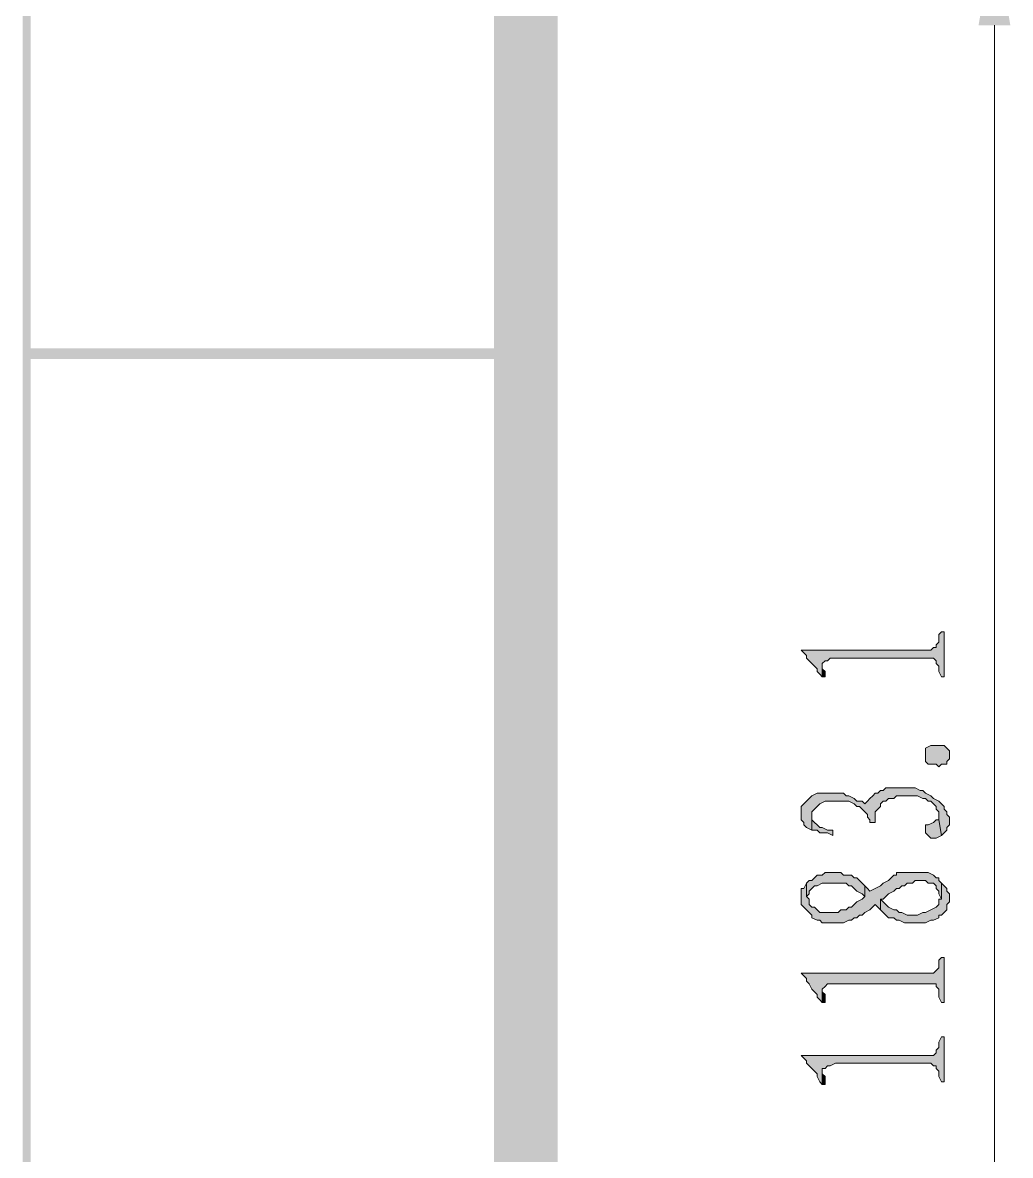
# Model space of a CAD drawing. Header units: inches. Extents: x 20 to 409, y 5 to 283.
# Drawn here: x 20.29 to 36.08, y 177.79 to 195.89 of the extents above; entities that cross this region are included whole.
import ezdxf

# ---------------------------------------------------------------- set-up
doc = ezdxf.new("R2010")
doc.units = ezdxf.units.IN
doc.header["$MEASUREMENT"] = 0
doc.layers.add('C00-00-00', color=7, linetype='Continuous')

msp = doc.modelspace()

# ---------------------------------------------------------------- hatches: boundary and pattern name
at = {"layer": 'C00-00-00'}
h = msp.add_hatch(color=0, dxfattribs=at)
h.dxf.hatch_style = 2
h.paths.add_polyline_path([(28.838, 282.085), (27.822, 283.101), (28.838, 6.114)])
h = msp.add_hatch(color=0, dxfattribs=at)
h.dxf.hatch_style = 2
h.paths.add_polyline_path([(27.822, 283.101), (28.838, 6.114), (27.822, 5.098)])
h = msp.add_hatch(color=0, dxfattribs=at)
h.dxf.hatch_style = 2
h.paths.add_polyline_path([(20.414, 282.593), (20.287, 282.593), (20.414, 5.606)])
h = msp.add_hatch(color=0, dxfattribs=at)
h.dxf.hatch_style = 2
h.paths.add_polyline_path([(20.287, 282.593), (20.414, 5.606), (20.287, 5.606)])
h = msp.add_hatch(color=0, dxfattribs=at)
h.dxf.hatch_style = 2
h.paths.add_polyline_path([(35.569, 195.852), (36.077, 195.852), (35.823, 197.333)])
h = msp.add_hatch(color=0, dxfattribs=at)
h.dxf.hatch_style = 2
h.paths.add_polyline_path([(20.329, 190.687), (20.329, 190.518), (28.33, 190.687)])
h = msp.add_hatch(color=0, dxfattribs=at)
h.dxf.hatch_style = 2
h.paths.add_polyline_path([(20.329, 190.518), (28.33, 190.687), (28.33, 190.518)])
h = msp.add_hatch(color=0, dxfattribs=at)
h.dxf.hatch_style = 2
h.paths.add_polyline_path([(32.733, 185.861), (32.775, 185.819), (32.817, 185.776), (32.817, 185.734), (32.86, 185.692), (32.902, 185.649), (32.944, 185.607), (32.987, 185.565), (32.987, 185.522), (33.029, 185.48), (33.071, 185.438), (33.071, 185.649), (33.114, 185.692), (33.156, 185.692), (33.198, 185.734), (34.849, 185.734), (34.892, 185.692), (34.892, 185.649), (34.934, 185.607), (34.934, 185.522), (34.976, 185.438), (35.019, 185.438), (35.019, 186.157), (34.976, 186.157), (34.934, 186.115), (34.934, 185.988), (34.892, 185.946), (34.892, 185.903), (34.849, 185.903), (34.807, 185.861)])
h = msp.add_hatch(color=0, dxfattribs=at)
h.dxf.hatch_style = 2
h.paths.add_polyline_path([(33.071, 185.438), (33.114, 185.438), (33.114, 185.48), (33.114, 185.522), (33.071, 185.565), (33.071, 185.649)])
h = msp.add_hatch(color=0, dxfattribs=at)
h.dxf.hatch_style = 2
h.paths.add_polyline_path([(35.103, 184.252), (35.103, 184.125), (35.061, 184.083), (35.061, 184.041), (34.976, 184.041), (34.934, 183.998), (34.892, 184.041), (34.765, 184.041), (34.722, 184.083), (34.722, 184.295), (34.807, 184.337), (35.019, 184.337), (35.061, 184.295)])
h = msp.add_hatch(color=0, dxfattribs=at)
h.dxf.hatch_style = 2
h.paths.add_polyline_path([(32.733, 183.279), (32.733, 183.152), (32.775, 183.109), (32.775, 183.067), (32.817, 183.025), (32.902, 182.982), (32.902, 183.279), (32.944, 183.321), (32.987, 183.363), (33.029, 183.406), (33.114, 183.448), (33.495, 183.448), (33.579, 183.406), (33.622, 183.363), (33.664, 183.363), (33.706, 183.321), (33.749, 183.279), (33.791, 183.236), (33.791, 183.194), (33.833, 183.152), (33.833, 183.109), (33.918, 183.109), (33.918, 183.279), (33.96, 183.321), (34.003, 183.363), (34.003, 183.406), (34.045, 183.448), (34.087, 183.448), (34.13, 183.49), (34.214, 183.49), (34.257, 183.533), (34.595, 183.533), (34.68, 183.49), (34.722, 183.49), (34.765, 183.448), (34.807, 183.448), (34.849, 183.406), (34.892, 183.363), (34.892, 183.321), (34.934, 183.279), (34.934, 183.152), (34.976, 182.898), (35.019, 182.94), (35.061, 182.982), (35.061, 183.025), (35.103, 183.067), (35.103, 183.194), (35.061, 183.236), (35.061, 183.279), (35.019, 183.321), (35.019, 183.363), (34.976, 183.406), (34.934, 183.448), (34.849, 183.49), (34.807, 183.533), (34.722, 183.575), (34.68, 183.617), (34.638, 183.617), (34.553, 183.66), (34.087, 183.66), (34.045, 183.617), (34.003, 183.617), (33.96, 183.575), (33.918, 183.575), (33.876, 183.533), (33.833, 183.49), (33.791, 183.448), (33.749, 183.406), (33.706, 183.448), (33.622, 183.448), (33.579, 183.49), (33.495, 183.533), (33.452, 183.533), (33.41, 183.575), (32.987, 183.575), (32.902, 183.533), (32.86, 183.49), (32.817, 183.448), (32.775, 183.406), (32.733, 183.363)])
h = msp.add_hatch(color=0, dxfattribs=at)
h.dxf.hatch_style = 2
h.paths.add_polyline_path([(32.902, 182.982), (32.987, 182.982), (33.029, 182.94), (33.156, 182.94), (33.241, 182.898), (33.241, 182.982), (33.198, 182.982), (33.156, 182.982), (33.071, 183.025), (33.029, 183.025), (32.987, 183.067), (32.944, 183.109), (32.902, 183.152), (32.902, 183.236)])
h = msp.add_hatch(color=0, dxfattribs=at)
h.dxf.hatch_style = 2
h.paths.add_polyline_path([(34.722, 182.982), (34.722, 182.94), (34.765, 182.898), (34.807, 182.855), (34.892, 182.855), (34.976, 182.898), (34.934, 183.152), (34.892, 183.152), (34.849, 183.109), (34.765, 183.067), (34.722, 183.067), (34.722, 183.025)])
h = msp.add_hatch(color=0, dxfattribs=at)
h.dxf.hatch_style = 2
h.paths.add_polyline_path([(32.733, 181.924), (32.733, 181.797), (32.775, 181.755), (32.817, 181.712), (32.86, 181.67), (32.902, 181.628), (32.902, 181.585), (32.987, 181.543), (33.029, 181.543), (33.071, 181.501), (33.41, 181.501), (33.495, 181.543), (33.537, 181.543), (33.579, 181.585), (33.622, 181.585), (33.664, 181.628), (33.706, 181.628), (33.749, 181.67), (33.833, 181.712), (33.918, 181.797), (33.96, 181.755), (34.003, 181.712), (34.003, 181.882), (34.045, 181.882), (34.087, 181.924), (34.13, 181.966), (34.214, 182.009), (34.257, 182.051), (34.299, 182.051), (34.341, 182.093), (34.384, 182.093), (34.426, 182.136), (34.511, 182.136), (34.553, 182.178), (34.722, 182.178), (34.765, 182.136), (34.849, 182.136), (34.892, 182.093), (34.892, 182.051), (34.934, 182.009), (34.934, 181.966), (34.976, 181.882), (34.976, 182.136), (34.934, 182.178), (34.934, 182.22), (34.892, 182.22), (34.849, 182.263), (34.765, 182.305), (34.257, 182.305), (34.257, 182.263), (34.214, 182.263), (34.172, 182.22), (34.13, 182.178), (34.045, 182.136), (34.003, 182.093), (33.918, 182.051), (33.833, 182.009), (33.791, 182.051), (33.749, 182.093), (33.749, 181.924), (33.706, 181.882), (33.622, 181.839), (33.579, 181.797), (33.537, 181.755), (33.495, 181.755), (33.452, 181.712), (33.368, 181.712), (33.325, 181.67), (33.029, 181.67), (32.987, 181.712), (32.944, 181.755), (32.902, 181.755), (32.86, 181.797), (32.86, 181.882), (32.817, 181.924), (32.817, 182.136), (32.775, 182.051), (32.733, 182.051), (32.733, 182.009)])
h = msp.add_hatch(color=0, dxfattribs=at)
h.dxf.hatch_style = 2
h.paths.add_polyline_path([(32.817, 182.136), (32.817, 181.924), (32.86, 181.966), (32.86, 182.009), (32.902, 182.051), (32.944, 182.093), (32.987, 182.093), (33.071, 182.136), (33.452, 182.136), (33.495, 182.093), (33.537, 182.093), (33.579, 182.051), (33.622, 182.009), (33.706, 181.966), (33.749, 181.924), (33.749, 182.093), (33.706, 182.136), (33.664, 182.178), (33.622, 182.22), (33.579, 182.22), (33.537, 182.263), (33.41, 182.263), (33.368, 182.305), (33.114, 182.305), (33.071, 182.263), (32.987, 182.263), (32.944, 182.22), (32.902, 182.178), (32.86, 182.178)])
h = msp.add_hatch(color=0, dxfattribs=at)
h.dxf.hatch_style = 2
h.paths.add_polyline_path([(34.003, 181.712), (34.045, 181.67), (34.087, 181.628), (34.13, 181.585), (34.214, 181.585), (34.257, 181.543), (34.299, 181.543), (34.384, 181.501), (34.722, 181.501), (34.807, 181.543), (34.849, 181.543), (34.934, 181.585), (34.934, 181.628), (34.976, 181.628), (35.019, 181.67), (35.061, 181.712), (35.061, 181.797), (35.103, 181.839), (35.103, 181.924), (35.103, 181.966), (35.061, 182.009), (35.061, 182.051), (35.019, 182.093), (34.976, 182.136), (34.976, 181.882), (34.934, 181.882), (34.934, 181.797), (34.892, 181.755), (34.807, 181.712), (34.722, 181.67), (34.68, 181.67), (34.595, 181.628), (34.426, 181.628), (34.341, 181.67), (34.299, 181.67), (34.257, 181.712), (34.214, 181.712), (34.13, 181.755), (34.087, 181.797), (34.003, 181.882)])
h = msp.add_hatch(color=0, dxfattribs=at)
h.dxf.hatch_style = 2
h.paths.add_polyline_path([(32.733, 180.696), (32.775, 180.654), (32.817, 180.612), (32.817, 180.569), (32.86, 180.527), (32.902, 180.442), (32.944, 180.4), (32.987, 180.358), (32.987, 180.315), (33.029, 180.273), (33.071, 180.231), (33.071, 180.442), (33.114, 180.485), (33.156, 180.527), (34.892, 180.527), (34.892, 180.485), (34.934, 180.442), (34.934, 180.315), (34.976, 180.231), (35.019, 180.231), (35.019, 180.95), (34.976, 180.95), (34.934, 180.908), (34.934, 180.781), (34.892, 180.739), (34.849, 180.696)])
h = msp.add_hatch(color=0, dxfattribs=at)
h.dxf.hatch_style = 2
h.paths.add_polyline_path([(33.071, 180.231), (33.114, 180.231), (33.114, 180.273), (33.114, 180.358), (33.071, 180.4), (33.071, 180.442)])
h = msp.add_hatch(color=0, dxfattribs=at)
h.dxf.hatch_style = 2
h.paths.add_polyline_path([(32.733, 179.384), (32.775, 179.342), (32.817, 179.299), (32.817, 179.257), (32.86, 179.215), (32.902, 179.172), (32.944, 179.13), (32.987, 179.088), (32.987, 179.045), (33.029, 178.961), (33.071, 178.918), (33.071, 179.172), (33.114, 179.172), (33.156, 179.215), (33.198, 179.215), (33.283, 179.257), (34.807, 179.257), (34.849, 179.215), (34.892, 179.215), (34.892, 179.172), (34.934, 179.13), (34.934, 179.045), (34.976, 178.961), (35.019, 178.961), (35.019, 179.68), (34.976, 179.68), (34.934, 179.596), (34.934, 179.511), (34.892, 179.469), (34.892, 179.426), (34.849, 179.384)])
h = msp.add_hatch(color=0, dxfattribs=at)
h.dxf.hatch_style = 2
h.paths.add_polyline_path([(33.071, 178.918), (33.114, 178.918), (33.114, 178.961), (33.114, 179.045), (33.071, 179.088), (33.071, 179.13)])

# ---------------------------------------------------------------- linework, layer by layer
at = {"layer": 'C00-00-00', "color": 0, "lineweight": 0}
msp.add_lwpolyline([(35.823, 195.852), (35.823, 169.266)], dxfattribs=at)
for points in [[(32.733, 185.861), (32.775, 185.819), (32.817, 185.776), (32.817, 185.734), (32.86, 185.692), (32.902, 185.649), (32.944, 185.607), (32.987, 185.565), (32.987, 185.522), (33.029, 185.48), (33.071, 185.438), (33.071, 185.649), (33.114, 185.692), (33.156, 185.692), (33.198, 185.734), (34.849, 185.734), (34.892, 185.692), (34.892, 185.649), (34.934, 185.607), (34.934, 185.522), (34.976, 185.438), (35.019, 185.438), (35.019, 186.157), (34.976, 186.157), (34.934, 186.115), (34.934, 185.988), (34.892, 185.946), (34.892, 185.903), (34.849, 185.903), (34.807, 185.861)], [(33.071, 185.438), (33.114, 185.438), (33.114, 185.48), (33.114, 185.522), (33.071, 185.565), (33.071, 185.649)], [(35.103, 184.252), (35.103, 184.125), (35.061, 184.083), (35.061, 184.041), (34.976, 184.041), (34.934, 183.998), (34.892, 184.041), (34.765, 184.041), (34.722, 184.083), (34.722, 184.295), (34.807, 184.337), (35.019, 184.337), (35.061, 184.295)], [(32.733, 183.279), (32.733, 183.152), (32.775, 183.109), (32.775, 183.067), (32.817, 183.025), (32.902, 182.982), (32.902, 183.279), (32.944, 183.321), (32.987, 183.363), (33.029, 183.406), (33.114, 183.448), (33.495, 183.448), (33.579, 183.406), (33.622, 183.363), (33.664, 183.363), (33.706, 183.321), (33.749, 183.279), (33.791, 183.236), (33.791, 183.194), (33.833, 183.152), (33.833, 183.109), (33.918, 183.109), (33.918, 183.279), (33.96, 183.321), (34.003, 183.363), (34.003, 183.406), (34.045, 183.448), (34.087, 183.448), (34.13, 183.49), (34.214, 183.49), (34.257, 183.533), (34.595, 183.533), (34.68, 183.49), (34.722, 183.49), (34.765, 183.448), (34.807, 183.448), (34.849, 183.406), (34.892, 183.363), (34.892, 183.321), (34.934, 183.279), (34.934, 183.152), (34.976, 182.898), (35.019, 182.94), (35.061, 182.982), (35.061, 183.025), (35.103, 183.067), (35.103, 183.194), (35.061, 183.236), (35.061, 183.279), (35.019, 183.321), (35.019, 183.363), (34.976, 183.406), (34.934, 183.448), (34.849, 183.49), (34.807, 183.533), (34.722, 183.575), (34.68, 183.617), (34.638, 183.617), (34.553, 183.66), (34.087, 183.66), (34.045, 183.617), (34.003, 183.617), (33.96, 183.575), (33.918, 183.575), (33.876, 183.533), (33.833, 183.49), (33.791, 183.448), (33.749, 183.406), (33.706, 183.448), (33.622, 183.448), (33.579, 183.49), (33.495, 183.533), (33.452, 183.533), (33.41, 183.575), (32.987, 183.575), (32.902, 183.533), (32.86, 183.49), (32.817, 183.448), (32.775, 183.406), (32.733, 183.363)], [(32.902, 182.982), (32.987, 182.982), (33.029, 182.94), (33.156, 182.94), (33.241, 182.898), (33.241, 182.982), (33.198, 182.982), (33.156, 182.982), (33.071, 183.025), (33.029, 183.025), (32.987, 183.067), (32.944, 183.109), (32.902, 183.152), (32.902, 183.236)], [(34.722, 182.982), (34.722, 182.94), (34.765, 182.898), (34.807, 182.855), (34.892, 182.855), (34.976, 182.898), (34.934, 183.152), (34.892, 183.152), (34.849, 183.109), (34.765, 183.067), (34.722, 183.067), (34.722, 183.025)], [(32.733, 181.924), (32.733, 181.797), (32.775, 181.755), (32.817, 181.712), (32.86, 181.67), (32.902, 181.628), (32.902, 181.585), (32.987, 181.543), (33.029, 181.543), (33.071, 181.501), (33.41, 181.501), (33.495, 181.543), (33.537, 181.543), (33.579, 181.585), (33.622, 181.585), (33.664, 181.628), (33.706, 181.628), (33.749, 181.67), (33.833, 181.712), (33.918, 181.797), (33.96, 181.755), (34.003, 181.712), (34.003, 181.882), (34.045, 181.882), (34.087, 181.924), (34.13, 181.966), (34.214, 182.009), (34.257, 182.051), (34.299, 182.051), (34.341, 182.093), (34.384, 182.093), (34.426, 182.136), (34.511, 182.136), (34.553, 182.178), (34.722, 182.178), (34.765, 182.136), (34.849, 182.136), (34.892, 182.093), (34.892, 182.051), (34.934, 182.009), (34.934, 181.966), (34.976, 181.882), (34.976, 182.136), (34.934, 182.178), (34.934, 182.22), (34.892, 182.22), (34.849, 182.263), (34.765, 182.305), (34.257, 182.305), (34.257, 182.263), (34.214, 182.263), (34.172, 182.22), (34.13, 182.178), (34.045, 182.136), (34.003, 182.093), (33.918, 182.051), (33.833, 182.009), (33.791, 182.051), (33.749, 182.093), (33.749, 181.924), (33.706, 181.882), (33.622, 181.839), (33.579, 181.797), (33.537, 181.755), (33.495, 181.755), (33.452, 181.712), (33.368, 181.712), (33.325, 181.67), (33.029, 181.67), (32.987, 181.712), (32.944, 181.755), (32.902, 181.755), (32.86, 181.797), (32.86, 181.882), (32.817, 181.924), (32.817, 182.136), (32.775, 182.051), (32.733, 182.051), (32.733, 182.009)], [(32.817, 182.136), (32.817, 181.924), (32.86, 181.966), (32.86, 182.009), (32.902, 182.051), (32.944, 182.093), (32.987, 182.093), (33.071, 182.136), (33.452, 182.136), (33.495, 182.093), (33.537, 182.093), (33.579, 182.051), (33.622, 182.009), (33.706, 181.966), (33.749, 181.924), (33.749, 182.093), (33.706, 182.136), (33.664, 182.178), (33.622, 182.22), (33.579, 182.22), (33.537, 182.263), (33.41, 182.263), (33.368, 182.305), (33.114, 182.305), (33.071, 182.263), (32.987, 182.263), (32.944, 182.22), (32.902, 182.178), (32.86, 182.178)], [(34.003, 181.712), (34.045, 181.67), (34.087, 181.628), (34.13, 181.585), (34.214, 181.585), (34.257, 181.543), (34.299, 181.543), (34.384, 181.501), (34.722, 181.501), (34.807, 181.543), (34.849, 181.543), (34.934, 181.585), (34.934, 181.628), (34.976, 181.628), (35.019, 181.67), (35.061, 181.712), (35.061, 181.797), (35.103, 181.839), (35.103, 181.924), (35.103, 181.966), (35.061, 182.009), (35.061, 182.051), (35.019, 182.093), (34.976, 182.136), (34.976, 181.882), (34.934, 181.882), (34.934, 181.797), (34.892, 181.755), (34.807, 181.712), (34.722, 181.67), (34.68, 181.67), (34.595, 181.628), (34.426, 181.628), (34.341, 181.67), (34.299, 181.67), (34.257, 181.712), (34.214, 181.712), (34.13, 181.755), (34.087, 181.797), (34.003, 181.882)], [(32.733, 180.696), (32.775, 180.654), (32.817, 180.612), (32.817, 180.569), (32.86, 180.527), (32.902, 180.442), (32.944, 180.4), (32.987, 180.358), (32.987, 180.315), (33.029, 180.273), (33.071, 180.231), (33.071, 180.442), (33.114, 180.485), (33.156, 180.527), (34.892, 180.527), (34.892, 180.485), (34.934, 180.442), (34.934, 180.315), (34.976, 180.231), (35.019, 180.231), (35.019, 180.95), (34.976, 180.95), (34.934, 180.908), (34.934, 180.781), (34.892, 180.739), (34.849, 180.696)], [(33.071, 180.231), (33.114, 180.231), (33.114, 180.273), (33.114, 180.358), (33.071, 180.4), (33.071, 180.442)], [(32.733, 179.384), (32.775, 179.342), (32.817, 179.299), (32.817, 179.257), (32.86, 179.215), (32.902, 179.172), (32.944, 179.13), (32.987, 179.088), (32.987, 179.045), (33.029, 178.961), (33.071, 178.918), (33.071, 179.172), (33.114, 179.172), (33.156, 179.215), (33.198, 179.215), (33.283, 179.257), (34.807, 179.257), (34.849, 179.215), (34.892, 179.215), (34.892, 179.172), (34.934, 179.13), (34.934, 179.045), (34.976, 178.961), (35.019, 178.961), (35.019, 179.68), (34.976, 179.68), (34.934, 179.596), (34.934, 179.511), (34.892, 179.469), (34.892, 179.426), (34.849, 179.384)], [(33.071, 178.918), (33.114, 178.918), (33.114, 178.961), (33.114, 179.045), (33.071, 179.088), (33.071, 179.13)]]:
    msp.add_lwpolyline(points, close=True, dxfattribs=at)

doc.saveas('drawing.dxf')
